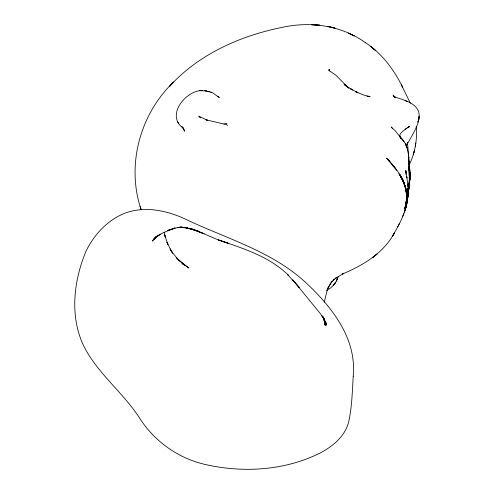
<?xml version="1.0" encoding="UTF-8"?>
<svg xmlns="http://www.w3.org/2000/svg" width="494" height="494" viewBox="0 0 494 494"><rect width="100%" height="100%" fill="white"/><g stroke="black" fill="none" stroke-linecap="round" stroke-linejoin="round"><path stroke-width="0.74" d="M408.933 163.928L408.748 157.29M408.896 164.49L408.946 162.18L409.359 183.015L407.76 197.013M408.032 193.247C407.816 208.876 400.121 223.158 392.409 236.311C381.096 254.781 361.793 265.766 342.416 274.04L343.596 273.435L335.488 278.375L337.007 277.177L333.086 280.413L334.524 279.067L330.912 282.766L332.264 281.24L327.843 288.082M409.44 179.835L409.415 175.679L409.44 179.835L409.452 179.347M409.705 180.767L409.816 170.961L408.822 158.827M405.877 174.388L405.92 171.214M408.804 187.689L409.81 175.636L408.81 188.64M419.091 116.714C418.165 127.631 410.934 136.572 406.371 146.101L406.883 143.871M409.298 183.929L409.637 175.883L409.304 184.355L409.514 172.283L409.532 181.811L408.748 187.973M407.982 195.377L408.007 187.979L407.525 199.576L408.081 192.419L407.914 184.787L405.79 170.418L405.938 172.425M409.359 182.465L409.168 186.454L409.409 180.471L409.223 184.423M409.693 179.39L408.76 188.887M409.186 184.243L408.791 188.486L409.125 185.343L408.804 187.603M409.285 182.768L409.415 176.63L409.44 177.408L408.766 166.886M409.637 179.501L409.538 173.981L409.637 179.501L408.729 188.461M409.563 181.273L408.828 188.177M409.279 181.817L409.403 180.298M409.273 181.903L409.396 180.545M409.304 184.355L409.415 183.175M419.128 117.208L419.029 118.227C421.098 103.759 404.617 100.356 394.175 96.799L395.725 97.516L393.786 96.268L394.792 97.003L393.057 95.027L393.891 96.503M409.254 164.718C415.151 152.924 417.337 139.469 416.244 126.371M408.791 188.307L409.125 185.343M407.581 199.502L407.976 195.241L406.957 203.083L404.401 212.13M407.439 197.409L407.303 198.403M409.217 185.022L408.736 188.294M408.476 190.573L408.291 191.95L408.489 190.672M408.791 187.516L409.563 181.946M409.304 184.435L409.47 183.262L408.921 186.856L409.952 178.291L409.563 166.756M408.921 186.856L409.205 185.04M408.81 187.201L409.921 178.952L408.81 187.201L409.717 181.52L408.828 186.874M407.21 201.077L404.833 210.864L406.124 206.739M415.238 146.434L415.849 142.945M408.235 191.419L408.47 190.122M324.218 302.235L327.275 289.947L330.282 283.772M408.779 188.56L409.051 187.127M408.865 186.491L409.952 178.291L409.927 172.369L409.952 178.291L408.779 186.794M408.248 191.53L408.526 190.159M407.643 197.557L407.284 199.162M406.395 205.553L406.741 204.213L405.698 208.147L407.223 201.799M408.804 187.127L409.125 185.701M338.162 276.838C336.34 282.445 332.511 287.551 327.071 290.064M328.232 287.508L326.991 290.67L327.275 289.947M402.579 216.65L403.802 213.704M337.069 279.555L337.668 278.276L336.321 281.123M397.769 226.894L399.337 223.696M155.517 237.163L153.825 239.695L155.4 237.534M156.184 236.447L152.35 241.078L157.987 235.212L153.782 239.102L160.451 234.033L155.968 236.959L163.557 232.581L175.142 227.919L167.398 230.525L176.401 227.882L181.094 227.005L177.389 227.641L182.57 227.265L178.989 227.32L187.041 227.814M173.715 81.874L169.461 86.499C198.526 54.315 240.028 35.858 281.975 27.417C310.491 21.051 341.545 25.416 365.504 42.731M173.345 82.294C140.006 114.299 126.192 165.101 140.963 209.153M405.031 129.49L406.747 128.218L402.067 131.935L400.368 133.855L399.887 135.01L400.14 136.659L401.159 138.765M406.074 128.712L409.273 126.631L407.278 127.785L409.168 126.748L408.007 127.248M328.609 70.117L329.535 69.506L328.881 70.333L329.047 69.957L329.825 71.05L329.3 70.63L336.315 75.563L347.597 87.111L344.225 84.35M223.665 124.062L226.925 123.636M224.387 124.099L226.338 124.204L227.518 125.495M367.067 96.213L370.13 96.651L363.399 94.959L355.501 91.569L357.977 92.786L350.166 88.512L352.555 89.994L345.504 85.443L347.819 87.123M198.557 231.285L184.812 227.438L194.605 229.593L181.415 227.191L187.201 227.827M181.415 227.191L184.775 227.573M204.985 90.723L212.204 92.582L219.324 97.503L217.897 96.515M205.047 90.735L206.529 90.921L199.835 90.674L202.157 90.532C185.256 90.458 165.107 116.337 183.762 128.465L181.965 126.649M223.516 123.938L206.06 119.826L207.61 120.295L199.02 116.38L199.897 117.097L198.891 116.102L200.657 117.875M198.569 231.278L189.19 228.253L204.078 233.755L194.445 229.821L218.305 239.886L228.734 243.505L218.305 239.886C243.122 248.501 269.415 256.386 288.564 275.424L287.551 274.547L299.42 287.693L292.744 279.87L320.643 314.005L323.941 318.871L321.952 315.808L326.515 323.823L322.724 316.778L326.429 325.021L323.113 316.839L325.91 325.416L323.965 318.679M407.494 101.505L405.117 100.615M210.796 92.02L211.383 92.255M365.227 42.546C381.868 53.315 394.002 69.605 402.622 87.216L401.344 84.659M182.805 263.889L188.875 268.007L178.235 259.603L180.007 261.165L176.247 257.485L177.852 259.214L171.344 251.248L172.801 253.218L170.097 248.957L171.344 251.156L166.916 242.134L167.911 244.536L164.663 234.854L165.397 237.392L164.206 232.316M181.755 263.135L184.657 265.204L182.582 263.716M344.052 84.264L345.948 85.69M182.249 263.098L184.034 264.636L178.235 259.603M347.93 87.457L348.869 88.358M388.056 159.716L389.822 161.649L386.536 158.099C396.441 168.324 405.945 180.532 406.846 195.328L405.531 187.294L406.377 191.184M388.265 159.945L396.663 170.473M391.699 163.761L392.063 164.175M390.118 161.964L390.408 162.291M392.421 128.329L391.112 126.927L395.262 130.885L402.246 139.462L401.085 138.005C406.593 143.198 408.211 150.806 408.816 158.068L408.587 155.771M399.603 136.19L400.776 137.585M394.064 166.589L395.645 168.571M403.969 141.593L402.789 140.098L403.258 140.697M398.886 173.66L403.845 182.255L402.332 179.118M402.795 179.977L405.475 187.621L402.202 178.779L402.795 179.977L404.376 183.675L401.968 178.458L400.226 175.549L402.95 180.353L399.547 174.586L403.283 180.909L400.467 175.555L404.283 183.626L406.043 190.122L403.771 182.23L399.868 174.592L402.258 178.896M177.408 121.604L178.667 123.624M400.64 176.259L401.69 177.945M182.169 127.057L184.7 131.243L183.867 129.156M400.554 137.727L401.128 138.74M401.968 178.458L400.906 176.568L403.542 181.656M406.581 146.415L405.284 143.458M402.017 86.018L410.347 103.265M400.69 137.925L400.01 136.671M401.696 177.754L405.142 186.646M400.115 136.881L400.412 137.523L399.973 136.535M402.604 179.649C405.333 185.157 406.655 191.271 406.852 197.396L405.901 188.986L406.716 195.025L406.173 204.244L406.735 199.539L406.587 193.074M405.833 144.489L406.142 145.279M403.345 181.255L405.821 189.288L406.476 193.772L405.821 189.288M140.024 206.449L141.123 209.61M406.673 146.78L406.945 147.62L406.29 145.594M406.698 176.556L406.976 177.945L406.889 177.488M323.663 318.013L325.04 325.163L324.058 319.871M408.748 158.123L407.494 142.365M409.822 170.189L409.026 160.933L409.946 173.666L409.822 179.76L409.619 168.238M409.545 170.739L409.717 176.858M408.909 165.552L408.989 170.226L408.939 166.855L408.958 167.787M353.222 376.243C352.333 391.322 351.95 406.562 348.801 421.382C345.405 435.862 333.543 445.73 321.044 452.56C285.717 470.516 243.913 473.203 205.597 464.564C178.05 458.401 153.819 441.006 138.931 417.066C122.586 392.316 98.201 373.742 84.357 347.257C69.358 317.216 73.495 281.074 86.104 250.983C94.274 234.354 107.828 219.836 125.303 213.007C144.155 206.276 164.434 210.006 182.366 217.706C224.227 238.059 271.317 250.458 306.107 282.895C332.061 307.188 356.816 338.439 353.222 376.243M409.205 185.713L408.915 189.461L409.205 185.713M406.593 198.52L404.901 208.943L406.087 203.985L406.648 199.15L406.087 203.985L405.555 206.251L406.426 201.293L404.889 208.524L406.068 203.466L406.593 198.52M419.258 116.238L418.548 119.301L419.258 116.238M414.312 151.034L413.188 154.9L414.343 151.047M418.875 119.153L417.955 121.987L418.875 119.153M394.613 232.711L392.409 236.311L394.613 232.711M335.34 282.759L333.444 285.297L335.34 282.759M376.903 254.089L372.735 257.479L376.903 254.089M315.641 24.898L311.881 24.706L319.84 25.169L315.641 24.898M209.289 91.575L207.659 91.26L209.728 91.68L209.289 91.575M331.542 27.275L327.806 26.38L335.037 28.177L331.542 27.275M351.314 34.555L348.264 33.092L354.247 35.976L351.314 34.555M346.01 85.74L344.38 84.431L346.047 85.783M373.643 48.887L370.79 46.56L375.823 50.697L373.643 48.887M347.381 86.938L346.164 85.752L347.381 86.938M347.171 86.783L346.208 85.678L347.171 86.783M407.939 185.54L407.834 183.953L407.982 186.38L407.939 185.54M408.1 191.536L407.964 188.764L408.1 191.536M409.853 174.728L409.816 172.005L409.878 177.76L409.853 174.728"/></g></svg>
